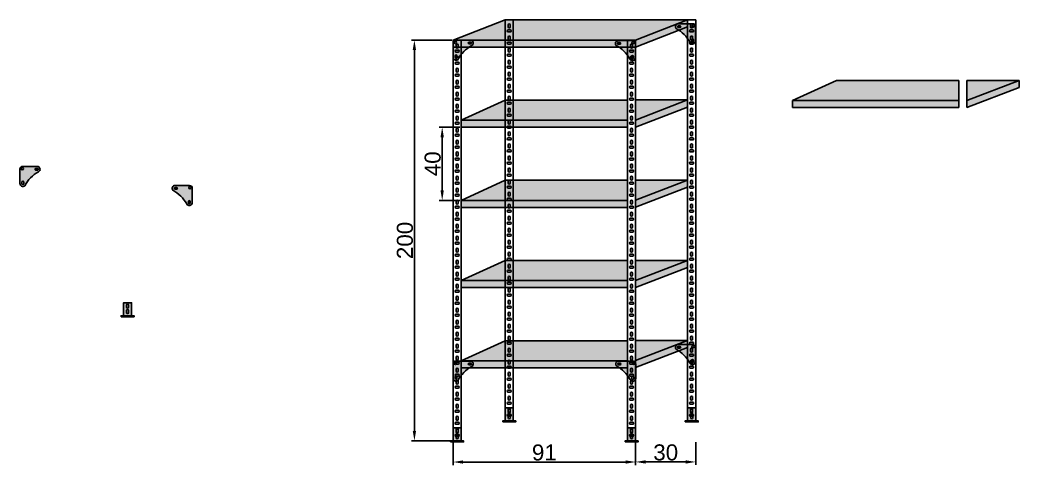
# Model space of a CAD drawing. Header units: millimetres. Extents: x 6614975 to 6624097, y 8742145 to 8746891.
# Drawn here: x 6615238.5 to 6615736.7, y 8743598.9 to 8743821 of the extents above; entities that cross this region are included whole.
import ezdxf

# ---------------------------------------------------------------- set-up
doc = ezdxf.new("R2010")
doc.units = ezdxf.units.MM
doc.styles.get("Standard").update_dxf_attribs({"font": 'arial.ttf'})
doc.dimstyles.new('ISO-25', dxfattribs={"dimtxt": 8, "dimasz": 5, "dimexe": 1.5, "dimexo": 0.625, "dimtad": 1, "dimtxsty": 'Standard', "dimcen": 2.5, "dimclrd": 1, "dimclre": 1, "dimclrt": 143, "dimadec": 0, "dimazin": 0, "dimtfac": 1, "dimtmove": 0, "dimatfit": 3, "dimfxl": 1, "dimarcsym": 0})

# ---------------------------------------------------------------- blocks, each defined once
blk = doc.blocks.new('UNION-R')
at = {"true_color": 0x939598}
h = blk.add_hatch(color=252, dxfattribs=at)
h.dxf.hatch_style = 1
h.paths.add_polyline_path([(-8.1, 0.43, 0.631348), (-9.24, -1.96, -0.142591), (-2.34, -8.76, 0.79062), (0.43, -8.11), (0.43, -1.03, 0.414), (-1.04, 0.43)])
h.paths.add_polyline_path([(-1.31, -0.68, -1), (-0.15, -0.68, -1)], flags=16)
h.paths.add_polyline_path([(-7.37, -1.43), (-8.24, -1.43, -0.736995), (-8.24, -0.56), (-7.37, -0.56, -1)], flags=16)
h.paths.add_polyline_path([(-0.6, -7.41), (-0.6, -8.28, -1), (-1.47, -8.28), (-1.47, -7.41, -0.736995)], flags=16)
at = {"true_color": 0xffffff}
h = blk.add_hatch(color=7, dxfattribs=at)
h.dxf.hatch_style = 1
h.paths.add_polyline_path([(-8.1, 0.43, 0.631348), (-9.24, -1.96, -0.142591), (-2.34, -8.76, 0.79062), (0.43, -8.11), (0.43, -1.03, 0.414), (-1.04, 0.43)])
h.paths.add_polyline_path([(-7.37, -1.43), (-8.24, -1.43, -0.736995), (-8.24, -0.56), (-7.37, -0.56, -1)], flags=16)
h.paths.add_polyline_path([(-0.15, -0.68, -1), (-1.31, -0.68, -1)], flags=16)
h.paths.add_polyline_path([(-0.6, -7.41), (-0.6, -8.28, -1), (-1.47, -8.28), (-1.47, -7.41, -0.736995)], flags=16)
for points in [[(0.43, -8.11, -0.79062), (-2.34, -8.76, 0.142591), (-9.24, -1.96, -0.631348), (-8.1, 0.43), (-1.04, 0.43, -0.414214), (0.43, -1.04), (0.43, -8.11)], [(-7.37, -0.56, -1), (-7.37, -1.43), (-8.24, -1.43, -0.736995), (-8.24, -0.56), (-7.37, -0.56)], [(-0.6, -8.28, -1), (-1.47, -8.28), (-1.47, -7.41, -0.736995), (-0.6, -7.41), (-0.6, -8.28)]]:
    blk.add_lwpolyline(points, format="xyb")
blk.add_circle((-0.73, -0.68), 0.581)
blk = doc.blocks.new('*D128')
at = {"color": 1, "lineweight": -2, "transparency": 16777216}
for p, q in [((6615453.88, 8743810.95), (6615433.7, 8743810.95)), ((6615453.88, 8743610.95), (6615433.7, 8743610.95))]:
    blk.add_line(p, q, dxfattribs=at)
at = {"color": 1, "linetype": 'Continuous', "lineweight": -2, "transparency": 16777216}
blk.add_line((6615435.2, 8743805.95), (6615435.2, 8743615.95), dxfattribs=at)
at = {"color": 1, "transparency": 16777216}
for points in [[(6615434.36, 8743805.95), (6615436.03, 8743805.95), (6615435.2, 8743810.95)], [(6615434.36, 8743615.95), (6615436.03, 8743615.95), (6615435.2, 8743610.95)]]:
    blk.add_solid(points, dxfattribs=at)
at = {"layer": 'Defpoints', "color": 0, "transparency": 16777216}
for p in [(6615454.5, 8743810.95), (6615435.2, 8743610.95), (6615454.5, 8743610.95)]:
    blk.add_point(p, dxfattribs=at)
at = {"color": 143, "transparency": 16777216, "insert": (6615430.49, 8743710.95), "char_height": 8, "attachment_point": 5, "rotation": 90}
blk.add_mtext('200', dxfattribs=at)
blk = doc.blocks.new('*D129')
at = {"color": 1, "lineweight": -2, "transparency": 16777216}
for p, q in [((6615454.5, 8743610.33), (6615454.5, 8743598.92)), ((6615545.5, 8743610.33), (6615545.5, 8743598.92))]:
    blk.add_line(p, q, dxfattribs=at)
at = {"color": 1, "linetype": 'Continuous', "lineweight": -2, "transparency": 16777216}
blk.add_line((6615459.5, 8743600.42), (6615540.5, 8743600.42), dxfattribs=at)
at = {"color": 1, "transparency": 16777216}
for points in [[(6615459.5, 8743601.25), (6615459.5, 8743599.58), (6615454.5, 8743600.42)], [(6615540.5, 8743601.25), (6615540.5, 8743599.58), (6615545.5, 8743600.42)]]:
    blk.add_solid(points, dxfattribs=at)
at = {"layer": 'Defpoints', "color": 0, "transparency": 16777216}
for p in [(6615454.5, 8743610.95), (6615545.5, 8743610.95), (6615545.5, 8743600.42)]:
    blk.add_point(p, dxfattribs=at)
at = {"color": 143, "transparency": 16777216, "insert": (6615500, 8743605.13), "char_height": 8, "attachment_point": 5}
blk.add_mtext('91', dxfattribs=at)
blk = doc.blocks.new('*D130')
at = {"color": 1, "lineweight": -2, "transparency": 16777216}
for p, q in [((6615545.5, 8743610.33), (6615545.5, 8743598.95)), ((6615575.5, 8743610.33), (6615575.5, 8743598.95))]:
    blk.add_line(p, q, dxfattribs=at)
at = {"color": 1, "linetype": 'Continuous', "lineweight": -2, "transparency": 16777216}
blk.add_line((6615550.5, 8743600.45), (6615570.5, 8743600.45), dxfattribs=at)
at = {"color": 1, "transparency": 16777216}
for points in [[(6615550.5, 8743601.29), (6615550.5, 8743599.62), (6615545.5, 8743600.45)], [(6615570.5, 8743601.29), (6615570.5, 8743599.62), (6615575.5, 8743600.45)]]:
    blk.add_solid(points, dxfattribs=at)
at = {"layer": 'Defpoints', "color": 0, "transparency": 16777216}
for p in [(6615545.5, 8743610.95), (6615575.5, 8743610.95), (6615575.5, 8743600.45)]:
    blk.add_point(p, dxfattribs=at)
at = {"color": 143, "transparency": 16777216, "insert": (6615560.5, 8743605.17), "char_height": 8, "attachment_point": 5}
blk.add_mtext('30', dxfattribs=at)
blk = doc.blocks.new('*D131')
at = {"color": 1, "lineweight": -2, "transparency": 16777216}
for p, q in [((6615457.88, 8743767.45), (6615447.55, 8743767.45)), ((6615457.88, 8743730.95), (6615447.55, 8743730.95))]:
    blk.add_line(p, q, dxfattribs=at)
at = {"color": 1, "linetype": 'Continuous', "lineweight": -2, "transparency": 16777216}
blk.add_line((6615449.05, 8743762.45), (6615449.05, 8743735.95), dxfattribs=at)
at = {"color": 1, "transparency": 16777216}
for points in [[(6615448.21, 8743762.45), (6615449.88, 8743762.45), (6615449.05, 8743767.45)], [(6615448.21, 8743735.95), (6615449.88, 8743735.95), (6615449.05, 8743730.95)]]:
    blk.add_solid(points, dxfattribs=at)
at = {"layer": 'Defpoints', "color": 0, "transparency": 16777216}
for p in [(6615458.5, 8743767.45), (6615449.05, 8743730.95), (6615458.5, 8743730.95)]:
    blk.add_point(p, dxfattribs=at)
at = {"color": 143, "transparency": 16777216, "insert": (6615444.34, 8743749.2), "char_height": 8, "attachment_point": 5, "rotation": 90}
blk.add_mtext('40', dxfattribs=at)
blk = doc.blocks.new('PATA-RR')
at = {"true_color": 0x636466}
h = blk.add_hatch(color=251, dxfattribs=at)
h.dxf.hatch_style = 1
h.paths.add_polyline_path([(5.25, 7), (1.25, 7), (1.25, 0.5), (5.25, 0.5)])
h.paths.add_polyline_path([(3.76, 2.08, -1), (2.76, 2.08), (2.76, 3.08, -1), (3.76, 3.08)], flags=16)
h.paths.add_polyline_path([(2.72, 4.86), (2.72, 5.86, -1), (3.72, 5.86), (3.72, 4.86, -1)], flags=16)
h.paths.add_polyline_path([(6.5, 0.5), (0, 0.5), (0, 0), (6.5, 0)])
for points in [[(1.25, 0.5), (5.25, 0.5), (5.25, 7), (1.25, 7)], [(0, 0), (6.5, 0), (6.5, 0.5), (0, 0.5)]]:
    blk.add_lwpolyline(points, close=True)
for points in [[(2.72, 4.86, 1), (3.72, 4.86), (3.72, 5.86, 1), (2.72, 5.86)], [(2.76, 2.08, 1), (3.76, 2.08), (3.76, 3.08, 1), (2.76, 3.08)]]:
    blk.add_lwpolyline(points, format="xyb", close=True)

msp = doc.modelspace()

# ---------------------------------------------------------------- hatches: boundary and pattern name
at = {"true_color": 0x636466}
h = msp.add_hatch(color=251, dxfattribs=at)
h.dxf.hatch_style = 1
h.paths.add_polyline_path([(6615545.501, 8743810.954), (6615571.448, 8743820.954), (6615480.501, 8743820.954), (6615454.501, 8743810.954)])
h = msp.add_hatch(color=251, dxfattribs=at)
h.dxf.hatch_style = 1
h.paths.add_polyline_path([(6615545.501, 8743810.954), (6615545.501, 8743807.454), (6615571.448, 8743817.454), (6615571.448, 8743820.954)])
h = msp.add_hatch(color=251, dxfattribs=at)
h.dxf.hatch_style = 1
h.paths.add_polyline_path([(6615545.501, 8743807.454), (6615545.501, 8743810.954), (6615454.501, 8743810.954), (6615454.501, 8743807.454)])
h = msp.add_hatch(color=251, dxfattribs=at)
h.dxf.hatch_style = 1
h.paths.add_polyline_path([(6615706.739, 8743790.729), (6615645.739, 8743790.729), (6615623.739, 8743780.729), (6615706.739, 8743780.729)])
h = msp.add_hatch(color=251, dxfattribs=at)
h.dxf.hatch_style = 1
h.paths.add_polyline_path([(6615736.686, 8743790.808), (6615710.739, 8743790.808), (6615710.739, 8743780.808)])
h = msp.add_hatch(color=251, dxfattribs=at)
h.dxf.hatch_style = 1
h.paths.add_polyline_path([(6615736.686, 8743787.308), (6615736.686, 8743790.808), (6615710.739, 8743780.808), (6615710.739, 8743777.308)])
h = msp.add_hatch(color=251, dxfattribs=at)
h.dxf.hatch_style = 1
h.paths.add_polyline_path([(6615541.501, 8743780.954), (6615480.501, 8743780.954), (6615458.501, 8743770.954), (6615541.501, 8743770.954)])
h = msp.add_hatch(color=251, dxfattribs=at)
h.dxf.hatch_style = 1
h.paths.add_polyline_path([(6615571.448, 8743777.534), (6615571.448, 8743781.034), (6615545.501, 8743771.034), (6615545.501, 8743767.534)])
h = msp.add_hatch(color=251, dxfattribs=at)
h.dxf.hatch_style = 1
h.paths.add_polyline_path([(6615571.448, 8743781.034), (6615545.501, 8743781.034), (6615545.501, 8743771.034)])
h = msp.add_hatch(color=251, dxfattribs=at)
h.dxf.hatch_style = 1
h.paths.add_polyline_path([(6615706.739, 8743780.729), (6615623.739, 8743780.729), (6615623.739, 8743777.229), (6615706.739, 8743777.229)])
h = msp.add_hatch(color=251, dxfattribs=at)
h.dxf.hatch_style = 1
h.paths.add_polyline_path([(6615541.501, 8743770.954), (6615458.501, 8743770.954), (6615458.501, 8743767.454), (6615541.501, 8743767.454)])
h = msp.add_hatch(color=251, dxfattribs=at)
h.dxf.hatch_style = 1
h.paths.add_polyline_path([(6615541.501, 8743730.954), (6615541.501, 8743740.954), (6615480.501, 8743740.954), (6615458.501, 8743730.954)])
h = msp.add_hatch(color=251, dxfattribs=at)
h.dxf.hatch_style = 1
h.paths.add_polyline_path([(6615545.501, 8743731.034), (6615545.501, 8743727.534), (6615571.448, 8743737.534), (6615571.448, 8743741.034)])
h = msp.add_hatch(color=251, dxfattribs=at)
h.dxf.hatch_style = 1
h.paths.add_polyline_path([(6615545.501, 8743731.034), (6615571.448, 8743741.034), (6615545.501, 8743741.034)])
h = msp.add_hatch(color=251, dxfattribs=at)
h.dxf.hatch_style = 1
h.paths.add_polyline_path([(6615458.501, 8743730.954), (6615458.501, 8743727.454), (6615541.501, 8743727.454), (6615541.501, 8743730.954)])
h = msp.add_hatch(color=251, dxfattribs=at)
h.dxf.hatch_style = 1
h.paths.add_polyline_path([(6615541.501, 8743690.954), (6615541.501, 8743700.954), (6615480.501, 8743700.954), (6615458.501, 8743690.954)])
h = msp.add_hatch(color=251, dxfattribs=at)
h.dxf.hatch_style = 1
h.paths.add_polyline_path([(6615545.501, 8743691.034), (6615545.501, 8743687.534), (6615571.448, 8743697.534), (6615571.448, 8743701.034)])
h = msp.add_hatch(color=251, dxfattribs=at)
h.dxf.hatch_style = 1
h.paths.add_polyline_path([(6615545.501, 8743691.034), (6615571.448, 8743701.034), (6615545.501, 8743701.034)])
h = msp.add_hatch(color=251, dxfattribs=at)
h.dxf.hatch_style = 1
h.paths.add_polyline_path([(6615458.501, 8743690.954), (6615458.501, 8743687.454), (6615541.501, 8743687.454), (6615541.501, 8743690.954)])
h = msp.add_hatch(color=251, dxfattribs=at)
h.dxf.hatch_style = 1
h.paths.add_polyline_path([(6615541.501, 8743650.954), (6615541.501, 8743660.954), (6615480.501, 8743660.954), (6615458.501, 8743650.954)])
h = msp.add_hatch(color=251, dxfattribs=at)
h.dxf.hatch_style = 1
h.paths.add_polyline_path([(6615545.501, 8743651.034), (6615545.501, 8743647.534), (6615571.448, 8743657.534), (6615571.448, 8743661.034)])
h = msp.add_hatch(color=251, dxfattribs=at)
h.dxf.hatch_style = 1
h.paths.add_polyline_path([(6615545.501, 8743651.034), (6615571.448, 8743661.034), (6615545.501, 8743661.034)])
h = msp.add_hatch(color=251, dxfattribs=at)
h.dxf.hatch_style = 1
h.paths.add_polyline_path([(6615458.501, 8743650.954), (6615458.501, 8743647.454), (6615541.501, 8743647.454), (6615541.501, 8743650.954)])
h = msp.add_hatch(color=251, dxfattribs=at)
h.dxf.hatch_style = 1
h.paths.add_polyline_path([(6615484.501, 8743627.454), (6615480.501, 8743627.454), (6615480.501, 8743620.954), (6615484.501, 8743620.954)])
h.paths.add_polyline_path([(6615483.013, 8743622.531, -1), (6615482.013, 8743622.531), (6615482.013, 8743623.531, -1), (6615483.013, 8743623.531)], flags=16)
h.paths.add_polyline_path([(6615481.967, 8743625.314), (6615481.967, 8743626.314, -1), (6615482.967, 8743626.314), (6615482.967, 8743625.314, -1)], flags=16)
h.paths.add_polyline_path([(6615485.751, 8743620.954), (6615479.251, 8743620.954), (6615479.251, 8743620.454), (6615485.751, 8743620.454)])
h = msp.add_hatch(color=251, dxfattribs=at)
h.dxf.hatch_style = 1
h.paths.add_polyline_path([(6615575.448, 8743627.454), (6615571.448, 8743627.454), (6615571.448, 8743620.954), (6615575.448, 8743620.954)])
h.paths.add_polyline_path([(6615573.961, 8743622.531, -1), (6615572.961, 8743622.531), (6615572.961, 8743623.531, -1), (6615573.961, 8743623.531)], flags=16)
h.paths.add_polyline_path([(6615572.914, 8743625.314), (6615572.914, 8743626.314, -1), (6615573.914, 8743626.314), (6615573.914, 8743625.314, -1)], flags=16)
h.paths.add_polyline_path([(6615576.698, 8743620.954), (6615570.198, 8743620.954), (6615570.198, 8743620.454), (6615576.698, 8743620.454)])
h = msp.add_hatch(color=251, dxfattribs=at)
h.dxf.hatch_style = 1
h.paths.add_polyline_path([(6615458.501, 8743617.454), (6615454.501, 8743617.454), (6615454.501, 8743610.954), (6615458.501, 8743610.954)])
h.paths.add_polyline_path([(6615457.013, 8743612.531, -1), (6615456.013, 8743612.531), (6615456.013, 8743613.531, -1), (6615457.013, 8743613.531)], flags=16)
h.paths.add_polyline_path([(6615455.967, 8743615.314), (6615455.967, 8743616.314, -1), (6615456.967, 8743616.314), (6615456.967, 8743615.314, -1)], flags=16)
h.paths.add_polyline_path([(6615459.751, 8743610.954), (6615453.251, 8743610.954), (6615453.251, 8743610.454), (6615459.751, 8743610.454)])
h = msp.add_hatch(color=251, dxfattribs=at)
h.dxf.hatch_style = 1
h.paths.add_polyline_path([(6615545.501, 8743617.454), (6615541.501, 8743617.454), (6615541.501, 8743610.954), (6615545.501, 8743610.954)])
h.paths.add_polyline_path([(6615544.013, 8743612.531, -1), (6615543.013, 8743612.531), (6615543.013, 8743613.531, -1), (6615544.013, 8743613.531)], flags=16)
h.paths.add_polyline_path([(6615542.967, 8743615.314), (6615542.967, 8743616.314, -1), (6615543.967, 8743616.314), (6615543.967, 8743615.314, -1)], flags=16)
h.paths.add_polyline_path([(6615546.751, 8743610.954), (6615540.251, 8743610.954), (6615540.251, 8743610.454), (6615546.751, 8743610.454)])

# ---------------------------------------------------------------- linework, layer by layer
for p, q in [((6615454.501, 8743810.954), (6615480.501, 8743820.954)), ((6615454.501, 8743810.954), (6615480.501, 8743820.954)), ((6615480.501, 8743820.954), (6615571.448, 8743820.954)), ((6615480.501, 8743820.954), (6615571.448, 8743820.954)), ((6615545.501, 8743810.954), (6615571.448, 8743820.954)), ((6615545.501, 8743810.954), (6615571.448, 8743820.954)), ((6615571.448, 8743820.954), (6615571.448, 8743817.454)), ((6615571.448, 8743820.954), (6615571.448, 8743817.454)), ((6615545.501, 8743807.454), (6615571.448, 8743817.454)), ((6615545.501, 8743807.454), (6615571.448, 8743817.454)), ((6615545.501, 8743810.954), (6615454.501, 8743810.954)), ((6615454.501, 8743810.954), (6615454.501, 8743807.454)), ((6615545.501, 8743810.954), (6615454.501, 8743810.954)), ((6615454.501, 8743810.954), (6615454.501, 8743807.454)), ((6615545.501, 8743810.954), (6615545.501, 8743807.454)), ((6615545.501, 8743810.954), (6615545.501, 8743807.454)), ((6615454.501, 8743807.454), (6615545.501, 8743807.454)), ((6615454.501, 8743807.454), (6615545.501, 8743807.454)), ((6615458.501, 8743807.454), (6615458.501, 8743770.954)), ((6615645.739, 8743790.729), (6615623.739, 8743780.729)), ((6615706.739, 8743790.729), (6615645.739, 8743790.729)), ((6615706.739, 8743780.729), (6615706.739, 8743790.729)), ((6615710.739, 8743780.808), (6615736.686, 8743790.808)), ((6615736.686, 8743790.808), (6615710.739, 8743790.808)), ((6615710.739, 8743790.808), (6615710.739, 8743780.808)), ((6615736.686, 8743790.808), (6615736.686, 8743787.308)), ((6615571.448, 8743784.454), (6615571.448, 8743780.954)), ((6615710.739, 8743777.308), (6615736.686, 8743787.308)), ((6615480.501, 8743780.954), (6615458.501, 8743770.954)), ((6615480.501, 8743780.954), (6615458.501, 8743770.954)), ((6615541.501, 8743780.954), (6615480.501, 8743780.954)), ((6615541.501, 8743780.954), (6615480.501, 8743780.954)), ((6615541.501, 8743770.954), (6615541.501, 8743780.954)), ((6615541.501, 8743770.954), (6615541.501, 8743780.954)), ((6615545.501, 8743771.034), (6615571.448, 8743781.034)), ((6615571.448, 8743781.034), (6615545.501, 8743781.034)), ((6615545.501, 8743781.034), (6615545.501, 8743771.034)), ((6615545.501, 8743771.034), (6615571.448, 8743781.034)), ((6615571.448, 8743781.034), (6615545.501, 8743781.034)), ((6615545.501, 8743781.034), (6615545.501, 8743771.034)), ((6615571.448, 8743781.034), (6615571.448, 8743777.534)), ((6615571.448, 8743781.034), (6615571.448, 8743777.534)), ((6615623.739, 8743780.729), (6615706.739, 8743780.729)), ((6615623.739, 8743780.729), (6615623.739, 8743777.229)), ((6615706.739, 8743777.229), (6615706.739, 8743780.729)), ((6615710.739, 8743780.808), (6615710.739, 8743777.308)), ((6615545.501, 8743767.534), (6615571.448, 8743777.534)), ((6615545.501, 8743767.534), (6615571.448, 8743777.534)), ((6615545.501, 8743774.454), (6615545.501, 8743770.954)), ((6615623.739, 8743777.229), (6615706.739, 8743777.229)), ((6615458.501, 8743770.954), (6615541.501, 8743770.954)), ((6615458.501, 8743770.954), (6615458.501, 8743767.454)), ((6615458.501, 8743770.954), (6615541.501, 8743770.954)), ((6615458.501, 8743770.954), (6615458.501, 8743767.454)), ((6615541.501, 8743767.454), (6615541.501, 8743770.954)), ((6615541.501, 8743767.454), (6615541.501, 8743770.954)), ((6615545.501, 8743771.034), (6615545.501, 8743767.534)), ((6615545.501, 8743771.034), (6615545.501, 8743767.534)), ((6615458.501, 8743767.454), (6615541.501, 8743767.454)), ((6615458.501, 8743767.454), (6615458.501, 8743730.954)), ((6615458.501, 8743767.454), (6615541.501, 8743767.454)), ((6615480.501, 8743740.954), (6615458.501, 8743730.954)), ((6615541.501, 8743740.954), (6615480.501, 8743740.954)), ((6615541.501, 8743730.954), (6615541.501, 8743740.954)), ((6615545.501, 8743731.034), (6615571.448, 8743741.034)), ((6615571.448, 8743741.034), (6615545.501, 8743741.034)), ((6615545.501, 8743741.034), (6615545.501, 8743731.034)), ((6615571.448, 8743741.034), (6615571.448, 8743737.534)), ((6615545.501, 8743727.534), (6615571.448, 8743737.534)), ((6615458.501, 8743730.954), (6615541.501, 8743730.954)), ((6615458.501, 8743730.954), (6615458.501, 8743727.454)), ((6615541.501, 8743727.454), (6615541.501, 8743730.954)), ((6615545.501, 8743731.034), (6615545.501, 8743727.534)), ((6615458.501, 8743727.454), (6615541.501, 8743727.454)), ((6615458.501, 8743727.454), (6615458.501, 8743690.954)), ((6615480.501, 8743700.954), (6615458.501, 8743690.954)), ((6615541.501, 8743700.954), (6615480.501, 8743700.954)), ((6615541.501, 8743690.954), (6615541.501, 8743700.954)), ((6615545.501, 8743691.034), (6615571.448, 8743701.034)), ((6615571.448, 8743701.034), (6615545.501, 8743701.034)), ((6615545.501, 8743701.034), (6615545.501, 8743691.034)), ((6615571.448, 8743701.034), (6615571.448, 8743697.534)), ((6615545.501, 8743687.534), (6615571.448, 8743697.534)), ((6615458.501, 8743690.954), (6615541.501, 8743690.954)), ((6615458.501, 8743690.954), (6615458.501, 8743687.454)), ((6615541.501, 8743687.454), (6615541.501, 8743690.954)), ((6615545.501, 8743691.034), (6615545.501, 8743687.534)), ((6615458.501, 8743687.454), (6615541.501, 8743687.454)), ((6615458.501, 8743687.454), (6615458.501, 8743650.954)), ((6615480.501, 8743660.954), (6615458.501, 8743650.954)), ((6615541.501, 8743660.954), (6615480.501, 8743660.954)), ((6615541.501, 8743650.954), (6615541.501, 8743660.954)), ((6615545.501, 8743651.034), (6615571.448, 8743661.034)), ((6615571.448, 8743661.034), (6615545.501, 8743661.034)), ((6615545.501, 8743661.034), (6615545.501, 8743651.034)), ((6615571.448, 8743661.034), (6615571.448, 8743657.534)), ((6615545.501, 8743647.534), (6615571.448, 8743657.534)), ((6615458.501, 8743650.954), (6615541.501, 8743650.954)), ((6615458.501, 8743650.954), (6615458.501, 8743647.454)), ((6615541.501, 8743647.454), (6615541.501, 8743650.954)), ((6615545.501, 8743651.034), (6615545.501, 8743647.534)), ((6615458.501, 8743647.454), (6615541.501, 8743647.454)), ((6615458.501, 8743647.454), (6615458.501, 8743610.954)), ((6615480.501, 8743620.954), (6615484.501, 8743620.954)), ((6615571.448, 8743620.954), (6615575.448, 8743620.954)), ((6615454.501, 8743610.954), (6615458.501, 8743610.954)), ((6615541.501, 8743610.954), (6615545.501, 8743610.954))]:
    msp.add_line(p, q)
for points in [[(6615484.501, 8743620.954), (6615484.501, 8743820.954), (6615480.501, 8743820.954), (6615480.501, 8743620.954)], [(6615575.448, 8743620.954), (6615575.448, 8743820.954), (6615571.448, 8743820.954), (6615571.448, 8743620.954)], [(6615458.501, 8743610.954), (6615458.501, 8743810.954), (6615454.501, 8743810.954), (6615454.501, 8743610.954)], [(6615545.501, 8743610.954), (6615545.501, 8743810.954), (6615541.501, 8743810.954), (6615541.501, 8743610.954)]]:
    msp.add_lwpolyline(points)
for points in [[(6615482.001, 8743817.454, 1), (6615483.001, 8743817.454), (6615483.001, 8743818.454, 1), (6615482.001, 8743818.454)], [(6615572.948, 8743817.454, 1), (6615573.948, 8743817.454), (6615573.948, 8743818.454, 1), (6615572.948, 8743818.454)], [(6615482.001, 8743815.954, 1), (6615482.001, 8743814.954), (6615483.001, 8743814.954, 1), (6615483.001, 8743815.954)], [(6615482.001, 8743811.454, 1), (6615483.001, 8743811.454), (6615483.001, 8743812.454, 1), (6615482.001, 8743812.454)], [(6615572.948, 8743815.954, 1), (6615572.948, 8743814.954), (6615573.948, 8743814.954, 1), (6615573.948, 8743815.954)], [(6615572.948, 8743811.454, 1), (6615573.948, 8743811.454), (6615573.948, 8743812.454, 1), (6615572.948, 8743812.454)], [(6615456.001, 8743807.454, 1), (6615457.001, 8743807.454), (6615457.001, 8743808.454, 1), (6615456.001, 8743808.454)], [(6615482.001, 8743809.954, 1), (6615482.001, 8743808.954), (6615483.001, 8743808.954, 1), (6615483.001, 8743809.954)], [(6615543.001, 8743807.454, 1), (6615544.001, 8743807.454), (6615544.001, 8743808.454, 1), (6615543.001, 8743808.454)], [(6615572.948, 8743809.954, 1), (6615572.948, 8743808.954), (6615573.948, 8743808.954, 1), (6615573.948, 8743809.954)], [(6615456.001, 8743805.954, 1), (6615456.001, 8743804.954), (6615457.001, 8743804.954, 1), (6615457.001, 8743805.954)], [(6615456.001, 8743801.454, 1), (6615457.001, 8743801.454), (6615457.001, 8743802.454, 1), (6615456.001, 8743802.454)], [(6615482.001, 8743803.954, 1), (6615482.001, 8743802.954), (6615483.001, 8743802.954, 1), (6615483.001, 8743803.954)], [(6615482.001, 8743805.454, 1), (6615483.001, 8743805.454), (6615483.001, 8743806.454, 1), (6615482.001, 8743806.454)], [(6615543.001, 8743805.954, 1), (6615543.001, 8743804.954), (6615544.001, 8743804.954, 1), (6615544.001, 8743805.954)], [(6615543.001, 8743801.454, 1), (6615544.001, 8743801.454), (6615544.001, 8743802.454, 1), (6615543.001, 8743802.454)], [(6615572.948, 8743803.954, 1), (6615572.948, 8743802.954), (6615573.948, 8743802.954, 1), (6615573.948, 8743803.954)], [(6615572.948, 8743805.454, 1), (6615573.948, 8743805.454), (6615573.948, 8743806.454, 1), (6615572.948, 8743806.454)], [(6615456.001, 8743799.954, 1), (6615456.001, 8743798.954), (6615457.001, 8743798.954, 1), (6615457.001, 8743799.954)], [(6615482.001, 8743797.954, 1), (6615482.001, 8743796.954), (6615483.001, 8743796.954, 1), (6615483.001, 8743797.954)], [(6615482.001, 8743799.454, 1), (6615483.001, 8743799.454), (6615483.001, 8743800.454, 1), (6615482.001, 8743800.454)], [(6615543.001, 8743799.954, 1), (6615543.001, 8743798.954), (6615544.001, 8743798.954, 1), (6615544.001, 8743799.954)], [(6615572.948, 8743797.954, 1), (6615572.948, 8743796.954), (6615573.948, 8743796.954, 1), (6615573.948, 8743797.954)], [(6615572.948, 8743799.454, 1), (6615573.948, 8743799.454), (6615573.948, 8743800.454, 1), (6615572.948, 8743800.454)], [(6615456.001, 8743793.954, 1), (6615456.001, 8743792.954), (6615457.001, 8743792.954, 1), (6615457.001, 8743793.954)], [(6615456.001, 8743795.454, 1), (6615457.001, 8743795.454), (6615457.001, 8743796.454, 1), (6615456.001, 8743796.454)], [(6615482.001, 8743793.454, 1), (6615483.001, 8743793.454), (6615483.001, 8743794.454, 1), (6615482.001, 8743794.454)], [(6615543.001, 8743793.954, 1), (6615543.001, 8743792.954), (6615544.001, 8743792.954, 1), (6615544.001, 8743793.954)], [(6615543.001, 8743795.454, 1), (6615544.001, 8743795.454), (6615544.001, 8743796.454, 1), (6615543.001, 8743796.454)], [(6615572.948, 8743793.454, 1), (6615573.948, 8743793.454), (6615573.948, 8743794.454, 1), (6615572.948, 8743794.454)], [(6615456.001, 8743787.954, 1), (6615456.001, 8743786.954), (6615457.001, 8743786.954, 1), (6615457.001, 8743787.954)], [(6615456.001, 8743789.454, 1), (6615457.001, 8743789.454), (6615457.001, 8743790.454, 1), (6615456.001, 8743790.454)], [(6615482.001, 8743791.954, 1), (6615482.001, 8743790.954), (6615483.001, 8743790.954, 1), (6615483.001, 8743791.954)], [(6615482.001, 8743787.454, 1), (6615483.001, 8743787.454), (6615483.001, 8743788.454, 1), (6615482.001, 8743788.454)], [(6615543.001, 8743787.954, 1), (6615543.001, 8743786.954), (6615544.001, 8743786.954, 1), (6615544.001, 8743787.954)], [(6615543.001, 8743789.454, 1), (6615544.001, 8743789.454), (6615544.001, 8743790.454, 1), (6615543.001, 8743790.454)], [(6615572.948, 8743791.954, 1), (6615572.948, 8743790.954), (6615573.948, 8743790.954, 1), (6615573.948, 8743791.954)], [(6615572.948, 8743787.454, 1), (6615573.948, 8743787.454), (6615573.948, 8743788.454, 1), (6615572.948, 8743788.454)], [(6615456.001, 8743783.454, 1), (6615457.001, 8743783.454), (6615457.001, 8743784.454, 1), (6615456.001, 8743784.454)], [(6615482.001, 8743785.954, 1), (6615482.001, 8743784.954), (6615483.001, 8743784.954, 1), (6615483.001, 8743785.954)], [(6615482.001, 8743781.454, 1), (6615483.001, 8743781.454), (6615483.001, 8743782.454, 1), (6615482.001, 8743782.454)], [(6615543.001, 8743783.454, 1), (6615544.001, 8743783.454), (6615544.001, 8743784.454, 1), (6615543.001, 8743784.454)], [(6615572.948, 8743785.954, 1), (6615572.948, 8743784.954), (6615573.948, 8743784.954, 1), (6615573.948, 8743785.954)], [(6615572.948, 8743781.454, 1), (6615573.948, 8743781.454), (6615573.948, 8743782.454, 1), (6615572.948, 8743782.454)], [(6615456.001, 8743781.954, 1), (6615456.001, 8743780.954), (6615457.001, 8743780.954, 1), (6615457.001, 8743781.954)], [(6615456.001, 8743777.454, 1), (6615457.001, 8743777.454), (6615457.001, 8743778.454, 1), (6615456.001, 8743778.454)], [(6615482.001, 8743779.954, 1), (6615482.001, 8743778.954), (6615483.001, 8743778.954, 1), (6615483.001, 8743779.954)], [(6615543.001, 8743781.954, 1), (6615543.001, 8743780.954), (6615544.001, 8743780.954, 1), (6615544.001, 8743781.954)], [(6615543.001, 8743777.454, 1), (6615544.001, 8743777.454), (6615544.001, 8743778.454, 1), (6615543.001, 8743778.454)], [(6615572.948, 8743779.954, 1), (6615572.948, 8743778.954), (6615573.948, 8743778.954, 1), (6615573.948, 8743779.954)], [(6615456.001, 8743775.954, 1), (6615456.001, 8743774.954), (6615457.001, 8743774.954, 1), (6615457.001, 8743775.954)], [(6615456.001, 8743771.454, 1), (6615457.001, 8743771.454), (6615457.001, 8743772.454, 1), (6615456.001, 8743772.454)], [(6615482.001, 8743773.954, 1), (6615482.001, 8743772.954), (6615483.001, 8743772.954, 1), (6615483.001, 8743773.954)], [(6615482.001, 8743775.454, 1), (6615483.001, 8743775.454), (6615483.001, 8743776.454, 1), (6615482.001, 8743776.454)], [(6615543.001, 8743775.954, 1), (6615543.001, 8743774.954), (6615544.001, 8743774.954, 1), (6615544.001, 8743775.954)], [(6615543.001, 8743771.454, 1), (6615544.001, 8743771.454), (6615544.001, 8743772.454, 1), (6615543.001, 8743772.454)], [(6615572.948, 8743773.954, 1), (6615572.948, 8743772.954), (6615573.948, 8743772.954, 1), (6615573.948, 8743773.954)], [(6615572.948, 8743775.454, 1), (6615573.948, 8743775.454), (6615573.948, 8743776.454, 1), (6615572.948, 8743776.454)], [(6615456.001, 8743769.954, 1), (6615456.001, 8743768.954), (6615457.001, 8743768.954, 1), (6615457.001, 8743769.954)], [(6615482.001, 8743767.954, 1), (6615482.001, 8743766.954), (6615483.001, 8743766.954, 1), (6615483.001, 8743767.954)], [(6615482.001, 8743769.454, 1), (6615483.001, 8743769.454), (6615483.001, 8743770.454, 1), (6615482.001, 8743770.454)], [(6615543.001, 8743769.954, 1), (6615543.001, 8743768.954), (6615544.001, 8743768.954, 1), (6615544.001, 8743769.954)], [(6615572.948, 8743767.954, 1), (6615572.948, 8743766.954), (6615573.948, 8743766.954, 1), (6615573.948, 8743767.954)], [(6615572.948, 8743769.454, 1), (6615573.948, 8743769.454), (6615573.948, 8743770.454, 1), (6615572.948, 8743770.454)], [(6615456.001, 8743763.954, 1), (6615456.001, 8743762.954), (6615457.001, 8743762.954, 1), (6615457.001, 8743763.954)], [(6615456.001, 8743765.454, 1), (6615457.001, 8743765.454), (6615457.001, 8743766.454, 1), (6615456.001, 8743766.454)], [(6615482.001, 8743763.589, 1), (6615483.001, 8743763.589), (6615483.001, 8743764.589, 1), (6615482.001, 8743764.589)], [(6615543.001, 8743763.954, 1), (6615543.001, 8743762.954), (6615544.001, 8743762.954, 1), (6615544.001, 8743763.954)], [(6615543.001, 8743765.454, 1), (6615544.001, 8743765.454), (6615544.001, 8743766.454, 1), (6615543.001, 8743766.454)], [(6615572.948, 8743763.589, 1), (6615573.948, 8743763.589), (6615573.948, 8743764.589, 1), (6615572.948, 8743764.589)], [(6615456.001, 8743757.954, 1), (6615456.001, 8743756.954), (6615457.001, 8743756.954, 1), (6615457.001, 8743757.954)], [(6615456.001, 8743759.454, 1), (6615457.001, 8743759.454), (6615457.001, 8743760.454, 1), (6615456.001, 8743760.454)], [(6615482.001, 8743762.089, 1), (6615482.001, 8743761.089), (6615483.001, 8743761.089, 1), (6615483.001, 8743762.089)], [(6615482.001, 8743757.589, 1), (6615483.001, 8743757.589), (6615483.001, 8743758.589, 1), (6615482.001, 8743758.589)], [(6615543.001, 8743757.954, 1), (6615543.001, 8743756.954), (6615544.001, 8743756.954, 1), (6615544.001, 8743757.954)], [(6615543.001, 8743759.454, 1), (6615544.001, 8743759.454), (6615544.001, 8743760.454, 1), (6615543.001, 8743760.454)], [(6615572.948, 8743762.089, 1), (6615572.948, 8743761.089), (6615573.948, 8743761.089, 1), (6615573.948, 8743762.089)], [(6615572.948, 8743757.589, 1), (6615573.948, 8743757.589), (6615573.948, 8743758.589, 1), (6615572.948, 8743758.589)], [(6615456.001, 8743753.589, 1), (6615457.001, 8743753.589), (6615457.001, 8743754.589, 1), (6615456.001, 8743754.589)], [(6615482.001, 8743756.089, 1), (6615482.001, 8743755.089), (6615483.001, 8743755.089, 1), (6615483.001, 8743756.089)], [(6615482.001, 8743751.589, 1), (6615483.001, 8743751.589), (6615483.001, 8743752.589, 1), (6615482.001, 8743752.589)], [(6615543.001, 8743753.589, 1), (6615544.001, 8743753.589), (6615544.001, 8743754.589, 1), (6615543.001, 8743754.589)], [(6615572.948, 8743756.089, 1), (6615572.948, 8743755.089), (6615573.948, 8743755.089, 1), (6615573.948, 8743756.089)], [(6615572.948, 8743751.589, 1), (6615573.948, 8743751.589), (6615573.948, 8743752.589, 1), (6615572.948, 8743752.589)], [(6615456.001, 8743752.089, 1), (6615456.001, 8743751.089), (6615457.001, 8743751.089, 1), (6615457.001, 8743752.089)], [(6615456.001, 8743747.589, 1), (6615457.001, 8743747.589), (6615457.001, 8743748.589, 1), (6615456.001, 8743748.589)], [(6615482.001, 8743750.089, 1), (6615482.001, 8743749.089), (6615483.001, 8743749.089, 1), (6615483.001, 8743750.089)], [(6615543.001, 8743752.089, 1), (6615543.001, 8743751.089), (6615544.001, 8743751.089, 1), (6615544.001, 8743752.089)], [(6615543.001, 8743747.589, 1), (6615544.001, 8743747.589), (6615544.001, 8743748.589, 1), (6615543.001, 8743748.589)], [(6615572.948, 8743750.089, 1), (6615572.948, 8743749.089), (6615573.948, 8743749.089, 1), (6615573.948, 8743750.089)], [(6615456.001, 8743746.089, 1), (6615456.001, 8743745.089), (6615457.001, 8743745.089, 1), (6615457.001, 8743746.089)], [(6615456.001, 8743741.589, 1), (6615457.001, 8743741.589), (6615457.001, 8743742.589, 1), (6615456.001, 8743742.589)], [(6615482.001, 8743744.089, 1), (6615482.001, 8743743.089), (6615483.001, 8743743.089, 1), (6615483.001, 8743744.089)], [(6615482.001, 8743745.589, 1), (6615483.001, 8743745.589), (6615483.001, 8743746.589, 1), (6615482.001, 8743746.589)], [(6615543.001, 8743746.089, 1), (6615543.001, 8743745.089), (6615544.001, 8743745.089, 1), (6615544.001, 8743746.089)], [(6615543.001, 8743741.589, 1), (6615544.001, 8743741.589), (6615544.001, 8743742.589, 1), (6615543.001, 8743742.589)], [(6615572.948, 8743744.089, 1), (6615572.948, 8743743.089), (6615573.948, 8743743.089, 1), (6615573.948, 8743744.089)], [(6615572.948, 8743745.589, 1), (6615573.948, 8743745.589), (6615573.948, 8743746.589, 1), (6615572.948, 8743746.589)], [(6615456.001, 8743740.089, 1), (6615456.001, 8743739.089), (6615457.001, 8743739.089, 1), (6615457.001, 8743740.089)], [(6615482.001, 8743738.089, 1), (6615482.001, 8743737.089), (6615483.001, 8743737.089, 1), (6615483.001, 8743738.089)], [(6615482.001, 8743739.589, 1), (6615483.001, 8743739.589), (6615483.001, 8743740.589, 1), (6615482.001, 8743740.589)], [(6615543.001, 8743740.089, 1), (6615543.001, 8743739.089), (6615544.001, 8743739.089, 1), (6615544.001, 8743740.089)], [(6615572.948, 8743738.089, 1), (6615572.948, 8743737.089), (6615573.948, 8743737.089, 1), (6615573.948, 8743738.089)], [(6615572.948, 8743739.589, 1), (6615573.948, 8743739.589), (6615573.948, 8743740.589, 1), (6615572.948, 8743740.589)], [(6615456.001, 8743734.089, 1), (6615456.001, 8743733.089), (6615457.001, 8743733.089, 1), (6615457.001, 8743734.089)], [(6615456.001, 8743735.589, 1), (6615457.001, 8743735.589), (6615457.001, 8743736.589, 1), (6615456.001, 8743736.589)], [(6615482.001, 8743733.589, 1), (6615483.001, 8743733.589), (6615483.001, 8743734.589, 1), (6615482.001, 8743734.589)], [(6615543.001, 8743734.089, 1), (6615543.001, 8743733.089), (6615544.001, 8743733.089, 1), (6615544.001, 8743734.089)], [(6615543.001, 8743735.589, 1), (6615544.001, 8743735.589), (6615544.001, 8743736.589, 1), (6615543.001, 8743736.589)], [(6615572.948, 8743733.589, 1), (6615573.948, 8743733.589), (6615573.948, 8743734.589, 1), (6615572.948, 8743734.589)], [(6615456.001, 8743728.089, 1), (6615456.001, 8743727.089), (6615457.001, 8743727.089, 1), (6615457.001, 8743728.089)], [(6615456.001, 8743729.589, 1), (6615457.001, 8743729.589), (6615457.001, 8743730.589, 1), (6615456.001, 8743730.589)], [(6615482.001, 8743732.089, 1), (6615482.001, 8743731.089), (6615483.001, 8743731.089, 1), (6615483.001, 8743732.089)], [(6615482.001, 8743727.589, 1), (6615483.001, 8743727.589), (6615483.001, 8743728.589, 1), (6615482.001, 8743728.589)], [(6615543.001, 8743728.089, 1), (6615543.001, 8743727.089), (6615544.001, 8743727.089, 1), (6615544.001, 8743728.089)], [(6615543.001, 8743729.589, 1), (6615544.001, 8743729.589), (6615544.001, 8743730.589, 1), (6615543.001, 8743730.589)], [(6615572.948, 8743732.089, 1), (6615572.948, 8743731.089), (6615573.948, 8743731.089, 1), (6615573.948, 8743732.089)], [(6615572.948, 8743727.589, 1), (6615573.948, 8743727.589), (6615573.948, 8743728.589, 1), (6615572.948, 8743728.589)], [(6615456.001, 8743723.589, 1), (6615457.001, 8743723.589), (6615457.001, 8743724.589, 1), (6615456.001, 8743724.589)], [(6615482.001, 8743726.089, 1), (6615482.001, 8743725.089), (6615483.001, 8743725.089, 1), (6615483.001, 8743726.089)], [(6615482.001, 8743721.589, 1), (6615483.001, 8743721.589), (6615483.001, 8743722.589, 1), (6615482.001, 8743722.589)], [(6615543.001, 8743723.589, 1), (6615544.001, 8743723.589), (6615544.001, 8743724.589, 1), (6615543.001, 8743724.589)], [(6615572.948, 8743726.089, 1), (6615572.948, 8743725.089), (6615573.948, 8743725.089, 1), (6615573.948, 8743726.089)], [(6615572.948, 8743721.589, 1), (6615573.948, 8743721.589), (6615573.948, 8743722.589, 1), (6615572.948, 8743722.589)], [(6615456.001, 8743722.089, 1), (6615456.001, 8743721.089), (6615457.001, 8743721.089, 1), (6615457.001, 8743722.089)], [(6615456.001, 8743717.589, 1), (6615457.001, 8743717.589), (6615457.001, 8743718.589, 1), (6615456.001, 8743718.589)], [(6615482.001, 8743720.089, 1), (6615482.001, 8743719.089), (6615483.001, 8743719.089, 1), (6615483.001, 8743720.089)], [(6615543.001, 8743722.089, 1), (6615543.001, 8743721.089), (6615544.001, 8743721.089, 1), (6615544.001, 8743722.089)], [(6615543.001, 8743717.589, 1), (6615544.001, 8743717.589), (6615544.001, 8743718.589, 1), (6615543.001, 8743718.589)], [(6615572.948, 8743720.089, 1), (6615572.948, 8743719.089), (6615573.948, 8743719.089, 1), (6615573.948, 8743720.089)], [(6615456.001, 8743716.089, 1), (6615456.001, 8743715.089), (6615457.001, 8743715.089, 1), (6615457.001, 8743716.089)], [(6615456.001, 8743711.589, 1), (6615457.001, 8743711.589), (6615457.001, 8743712.589, 1), (6615456.001, 8743712.589)], [(6615482.001, 8743714.089, 1), (6615482.001, 8743713.089), (6615483.001, 8743713.089, 1), (6615483.001, 8743714.089)], [(6615482.001, 8743715.589, 1), (6615483.001, 8743715.589), (6615483.001, 8743716.589, 1), (6615482.001, 8743716.589)], [(6615543.001, 8743716.089, 1), (6615543.001, 8743715.089), (6615544.001, 8743715.089, 1), (6615544.001, 8743716.089)], [(6615543.001, 8743711.589, 1), (6615544.001, 8743711.589), (6615544.001, 8743712.589, 1), (6615543.001, 8743712.589)], [(6615572.948, 8743714.089, 1), (6615572.948, 8743713.089), (6615573.948, 8743713.089, 1), (6615573.948, 8743714.089)], [(6615572.948, 8743715.589, 1), (6615573.948, 8743715.589), (6615573.948, 8743716.589, 1), (6615572.948, 8743716.589)], [(6615456.001, 8743710.089, 1), (6615456.001, 8743709.089), (6615457.001, 8743709.089, 1), (6615457.001, 8743710.089)], [(6615482.001, 8743708.089, 1), (6615482.001, 8743707.089), (6615483.001, 8743707.089, 1), (6615483.001, 8743708.089)], [(6615482.001, 8743709.589, 1), (6615483.001, 8743709.589), (6615483.001, 8743710.589, 1), (6615482.001, 8743710.589)], [(6615543.001, 8743710.089, 1), (6615543.001, 8743709.089), (6615544.001, 8743709.089, 1), (6615544.001, 8743710.089)], [(6615572.948, 8743708.089, 1), (6615572.948, 8743707.089), (6615573.948, 8743707.089, 1), (6615573.948, 8743708.089)], [(6615572.948, 8743709.589, 1), (6615573.948, 8743709.589), (6615573.948, 8743710.589, 1), (6615572.948, 8743710.589)], [(6615456.001, 8743704.089, 1), (6615456.001, 8743703.089), (6615457.001, 8743703.089, 1), (6615457.001, 8743704.089)], [(6615456.001, 8743705.589, 1), (6615457.001, 8743705.589), (6615457.001, 8743706.589, 1), (6615456.001, 8743706.589)], [(6615482.001, 8743703.589, 1), (6615483.001, 8743703.589), (6615483.001, 8743704.589, 1), (6615482.001, 8743704.589)], [(6615543.001, 8743704.089, 1), (6615543.001, 8743703.089), (6615544.001, 8743703.089, 1), (6615544.001, 8743704.089)], [(6615543.001, 8743705.589, 1), (6615544.001, 8743705.589), (6615544.001, 8743706.589, 1), (6615543.001, 8743706.589)], [(6615572.948, 8743703.589, 1), (6615573.948, 8743703.589), (6615573.948, 8743704.589, 1), (6615572.948, 8743704.589)], [(6615456.001, 8743698.089, 1), (6615456.001, 8743697.089), (6615457.001, 8743697.089, 1), (6615457.001, 8743698.089)], [(6615456.001, 8743699.589, 1), (6615457.001, 8743699.589), (6615457.001, 8743700.589, 1), (6615456.001, 8743700.589)], [(6615482.001, 8743702.089, 1), (6615482.001, 8743701.089), (6615483.001, 8743701.089, 1), (6615483.001, 8743702.089)], [(6615482.001, 8743697.589, 1), (6615483.001, 8743697.589), (6615483.001, 8743698.589, 1), (6615482.001, 8743698.589)], [(6615543.001, 8743698.089, 1), (6615543.001, 8743697.089), (6615544.001, 8743697.089, 1), (6615544.001, 8743698.089)], [(6615543.001, 8743699.589, 1), (6615544.001, 8743699.589), (6615544.001, 8743700.589, 1), (6615543.001, 8743700.589)], [(6615572.948, 8743702.089, 1), (6615572.948, 8743701.089), (6615573.948, 8743701.089, 1), (6615573.948, 8743702.089)], [(6615572.948, 8743697.589, 1), (6615573.948, 8743697.589), (6615573.948, 8743698.589, 1), (6615572.948, 8743698.589)], [(6615456.001, 8743693.589, 1), (6615457.001, 8743693.589), (6615457.001, 8743694.589, 1), (6615456.001, 8743694.589)], [(6615482.001, 8743696.089, 1), (6615482.001, 8743695.089), (6615483.001, 8743695.089, 1), (6615483.001, 8743696.089)], [(6615482.001, 8743691.589, 1), (6615483.001, 8743691.589), (6615483.001, 8743692.589, 1), (6615482.001, 8743692.589)], [(6615543.001, 8743693.589, 1), (6615544.001, 8743693.589), (6615544.001, 8743694.589, 1), (6615543.001, 8743694.589)], [(6615572.948, 8743696.089, 1), (6615572.948, 8743695.089), (6615573.948, 8743695.089, 1), (6615573.948, 8743696.089)], [(6615572.948, 8743691.589, 1), (6615573.948, 8743691.589), (6615573.948, 8743692.589, 1), (6615572.948, 8743692.589)], [(6615456.001, 8743692.089, 1), (6615456.001, 8743691.089), (6615457.001, 8743691.089, 1), (6615457.001, 8743692.089)], [(6615456.001, 8743687.589, 1), (6615457.001, 8743687.589), (6615457.001, 8743688.589, 1), (6615456.001, 8743688.589)], [(6615482.001, 8743690.089, 1), (6615482.001, 8743689.089), (6615483.001, 8743689.089, 1), (6615483.001, 8743690.089)], [(6615543.001, 8743692.089, 1), (6615543.001, 8743691.089), (6615544.001, 8743691.089, 1), (6615544.001, 8743692.089)], [(6615543.001, 8743687.589, 1), (6615544.001, 8743687.589), (6615544.001, 8743688.589, 1), (6615543.001, 8743688.589)], [(6615572.948, 8743690.089, 1), (6615572.948, 8743689.089), (6615573.948, 8743689.089, 1), (6615573.948, 8743690.089)], [(6615456.001, 8743686.089, 1), (6615456.001, 8743685.089), (6615457.001, 8743685.089, 1), (6615457.001, 8743686.089)], [(6615456.001, 8743681.589, 1), (6615457.001, 8743681.589), (6615457.001, 8743682.589, 1), (6615456.001, 8743682.589)], [(6615482.001, 8743684.224, 1), (6615482.001, 8743683.224), (6615483.001, 8743683.224, 1), (6615483.001, 8743684.224)], [(6615482.001, 8743685.724, 1), (6615483.001, 8743685.724), (6615483.001, 8743686.724, 1), (6615482.001, 8743686.724)], [(6615543.001, 8743686.089, 1), (6615543.001, 8743685.089), (6615544.001, 8743685.089, 1), (6615544.001, 8743686.089)], [(6615543.001, 8743681.589, 1), (6615544.001, 8743681.589), (6615544.001, 8743682.589, 1), (6615543.001, 8743682.589)], [(6615572.948, 8743684.224, 1), (6615572.948, 8743683.224), (6615573.948, 8743683.224, 1), (6615573.948, 8743684.224)], [(6615572.948, 8743685.724, 1), (6615573.948, 8743685.724), (6615573.948, 8743686.724, 1), (6615572.948, 8743686.724)], [(6615456.001, 8743680.089, 1), (6615456.001, 8743679.089), (6615457.001, 8743679.089, 1), (6615457.001, 8743680.089)], [(6615482.001, 8743678.224, 1), (6615482.001, 8743677.224), (6615483.001, 8743677.224, 1), (6615483.001, 8743678.224)], [(6615482.001, 8743679.724, 1), (6615483.001, 8743679.724), (6615483.001, 8743680.724, 1), (6615482.001, 8743680.724)], [(6615543.001, 8743680.089, 1), (6615543.001, 8743679.089), (6615544.001, 8743679.089, 1), (6615544.001, 8743680.089)], [(6615572.948, 8743678.224, 1), (6615572.948, 8743677.224), (6615573.948, 8743677.224, 1), (6615573.948, 8743678.224)], [(6615572.948, 8743679.724, 1), (6615573.948, 8743679.724), (6615573.948, 8743680.724, 1), (6615572.948, 8743680.724)], [(6615456.001, 8743674.224, 1), (6615456.001, 8743673.224), (6615457.001, 8743673.224, 1), (6615457.001, 8743674.224)], [(6615456.001, 8743675.724, 1), (6615457.001, 8743675.724), (6615457.001, 8743676.724, 1), (6615456.001, 8743676.724)], [(6615482.001, 8743673.724, 1), (6615483.001, 8743673.724), (6615483.001, 8743674.724, 1), (6615482.001, 8743674.724)], [(6615543.001, 8743674.224, 1), (6615543.001, 8743673.224), (6615544.001, 8743673.224, 1), (6615544.001, 8743674.224)], [(6615543.001, 8743675.724, 1), (6615544.001, 8743675.724), (6615544.001, 8743676.724, 1), (6615543.001, 8743676.724)], [(6615572.948, 8743673.724, 1), (6615573.948, 8743673.724), (6615573.948, 8743674.724, 1), (6615572.948, 8743674.724)], [(6615456.001, 8743668.224, 1), (6615456.001, 8743667.224), (6615457.001, 8743667.224, 1), (6615457.001, 8743668.224)], [(6615456.001, 8743669.724, 1), (6615457.001, 8743669.724), (6615457.001, 8743670.724, 1), (6615456.001, 8743670.724)], [(6615482.001, 8743672.224, 1), (6615482.001, 8743671.224), (6615483.001, 8743671.224, 1), (6615483.001, 8743672.224)], [(6615482.001, 8743667.724, 1), (6615483.001, 8743667.724), (6615483.001, 8743668.724, 1), (6615482.001, 8743668.724)], [(6615543.001, 8743668.224, 1), (6615543.001, 8743667.224), (6615544.001, 8743667.224, 1), (6615544.001, 8743668.224)], [(6615543.001, 8743669.724, 1), (6615544.001, 8743669.724), (6615544.001, 8743670.724, 1), (6615543.001, 8743670.724)], [(6615572.948, 8743672.224, 1), (6615572.948, 8743671.224), (6615573.948, 8743671.224, 1), (6615573.948, 8743672.224)], [(6615572.948, 8743667.724, 1), (6615573.948, 8743667.724), (6615573.948, 8743668.724, 1), (6615572.948, 8743668.724)], [(6615456.001, 8743663.724, 1), (6615457.001, 8743663.724), (6615457.001, 8743664.724, 1), (6615456.001, 8743664.724)], [(6615482.001, 8743666.224, 1), (6615482.001, 8743665.224), (6615483.001, 8743665.224, 1), (6615483.001, 8743666.224)], [(6615482.001, 8743661.724, 1), (6615483.001, 8743661.724), (6615483.001, 8743662.724, 1), (6615482.001, 8743662.724)], [(6615543.001, 8743663.724, 1), (6615544.001, 8743663.724), (6615544.001, 8743664.724, 1), (6615543.001, 8743664.724)], [(6615572.948, 8743666.224, 1), (6615572.948, 8743665.224), (6615573.948, 8743665.224, 1), (6615573.948, 8743666.224)], [(6615572.948, 8743661.724, 1), (6615573.948, 8743661.724), (6615573.948, 8743662.724, 1), (6615572.948, 8743662.724)], [(6615456.001, 8743662.224, 1), (6615456.001, 8743661.224), (6615457.001, 8743661.224, 1), (6615457.001, 8743662.224)], [(6615456.001, 8743657.724, 1), (6615457.001, 8743657.724), (6615457.001, 8743658.724, 1), (6615456.001, 8743658.724)], [(6615482.001, 8743660.224, 1), (6615482.001, 8743659.224), (6615483.001, 8743659.224, 1), (6615483.001, 8743660.224)], [(6615543.001, 8743662.224, 1), (6615543.001, 8743661.224), (6615544.001, 8743661.224, 1), (6615544.001, 8743662.224)], [(6615543.001, 8743657.724, 1), (6615544.001, 8743657.724), (6615544.001, 8743658.724, 1), (6615543.001, 8743658.724)], [(6615572.948, 8743660.224, 1), (6615572.948, 8743659.224), (6615573.948, 8743659.224, 1), (6615573.948, 8743660.224)], [(6615456.001, 8743656.224, 1), (6615456.001, 8743655.224), (6615457.001, 8743655.224, 1), (6615457.001, 8743656.224)], [(6615456.001, 8743651.724, 1), (6615457.001, 8743651.724), (6615457.001, 8743652.724, 1), (6615456.001, 8743652.724)], [(6615482.001, 8743654.224, 1), (6615482.001, 8743653.224), (6615483.001, 8743653.224, 1), (6615483.001, 8743654.224)], [(6615482.001, 8743655.724, 1), (6615483.001, 8743655.724), (6615483.001, 8743656.724, 1), (6615482.001, 8743656.724)], [(6615543.001, 8743656.224, 1), (6615543.001, 8743655.224), (6615544.001, 8743655.224, 1), (6615544.001, 8743656.224)], [(6615543.001, 8743651.724, 1), (6615544.001, 8743651.724), (6615544.001, 8743652.724, 1), (6615543.001, 8743652.724)], [(6615572.948, 8743654.224, 1), (6615572.948, 8743653.224), (6615573.948, 8743653.224, 1), (6615573.948, 8743654.224)], [(6615572.948, 8743655.724, 1), (6615573.948, 8743655.724), (6615573.948, 8743656.724, 1), (6615572.948, 8743656.724)], [(6615456.001, 8743650.224, 1), (6615456.001, 8743649.224), (6615457.001, 8743649.224, 1), (6615457.001, 8743650.224)], [(6615482.001, 8743648.224, 1), (6615482.001, 8743647.224), (6615483.001, 8743647.224, 1), (6615483.001, 8743648.224)], [(6615482.001, 8743649.724, 1), (6615483.001, 8743649.724), (6615483.001, 8743650.724, 1), (6615482.001, 8743650.724)], [(6615543.001, 8743650.224, 1), (6615543.001, 8743649.224), (6615544.001, 8743649.224, 1), (6615544.001, 8743650.224)], [(6615572.948, 8743648.224, 1), (6615572.948, 8743647.224), (6615573.948, 8743647.224, 1), (6615573.948, 8743648.224)], [(6615572.948, 8743649.724, 1), (6615573.948, 8743649.724), (6615573.948, 8743650.724, 1), (6615572.948, 8743650.724)], [(6615456.001, 8743644.224, 1), (6615456.001, 8743643.224), (6615457.001, 8743643.224, 1), (6615457.001, 8743644.224)], [(6615456.001, 8743645.724, 1), (6615457.001, 8743645.724), (6615457.001, 8743646.724, 1), (6615456.001, 8743646.724)], [(6615482.001, 8743643.724, 1), (6615483.001, 8743643.724), (6615483.001, 8743644.724, 1), (6615482.001, 8743644.724)], [(6615543.001, 8743644.224, 1), (6615543.001, 8743643.224), (6615544.001, 8743643.224, 1), (6615544.001, 8743644.224)], [(6615543.001, 8743645.724, 1), (6615544.001, 8743645.724), (6615544.001, 8743646.724, 1), (6615543.001, 8743646.724)], [(6615572.948, 8743643.724, 1), (6615573.948, 8743643.724), (6615573.948, 8743644.724, 1), (6615572.948, 8743644.724)], [(6615456.001, 8743638.224, 1), (6615456.001, 8743637.224), (6615457.001, 8743637.224, 1), (6615457.001, 8743638.224)], [(6615456.001, 8743639.724, 1), (6615457.001, 8743639.724), (6615457.001, 8743640.724, 1), (6615456.001, 8743640.724)], [(6615482.001, 8743642.224, 1), (6615482.001, 8743641.224), (6615483.001, 8743641.224, 1), (6615483.001, 8743642.224)], [(6615482.001, 8743637.724, 1), (6615483.001, 8743637.724), (6615483.001, 8743638.724, 1), (6615482.001, 8743638.724)], [(6615543.001, 8743638.224, 1), (6615543.001, 8743637.224), (6615544.001, 8743637.224, 1), (6615544.001, 8743638.224)], [(6615543.001, 8743639.724, 1), (6615544.001, 8743639.724), (6615544.001, 8743640.724, 1), (6615543.001, 8743640.724)], [(6615572.948, 8743642.224, 1), (6615572.948, 8743641.224), (6615573.948, 8743641.224, 1), (6615573.948, 8743642.224)], [(6615572.948, 8743637.724, 1), (6615573.948, 8743637.724), (6615573.948, 8743638.724, 1), (6615572.948, 8743638.724)], [(6615456.001, 8743633.724, 1), (6615457.001, 8743633.724), (6615457.001, 8743634.724, 1), (6615456.001, 8743634.724)], [(6615482.001, 8743636.224, 1), (6615482.001, 8743635.224), (6615483.001, 8743635.224, 1), (6615483.001, 8743636.224)], [(6615482.001, 8743631.724, 1), (6615483.001, 8743631.724), (6615483.001, 8743632.724, 1), (6615482.001, 8743632.724)], [(6615543.001, 8743633.724, 1), (6615544.001, 8743633.724), (6615544.001, 8743634.724, 1), (6615543.001, 8743634.724)], [(6615572.948, 8743636.224, 1), (6615572.948, 8743635.224), (6615573.948, 8743635.224, 1), (6615573.948, 8743636.224)], [(6615572.948, 8743631.724, 1), (6615573.948, 8743631.724), (6615573.948, 8743632.724, 1), (6615572.948, 8743632.724)], [(6615456.001, 8743632.224, 1), (6615456.001, 8743631.224), (6615457.001, 8743631.224, 1), (6615457.001, 8743632.224)], [(6615456.001, 8743627.724, 1), (6615457.001, 8743627.724), (6615457.001, 8743628.724, 1), (6615456.001, 8743628.724)], [(6615482.001, 8743630.224, 1), (6615482.001, 8743629.224), (6615483.001, 8743629.224, 1), (6615483.001, 8743630.224)], [(6615543.001, 8743632.224, 1), (6615543.001, 8743631.224), (6615544.001, 8743631.224, 1), (6615544.001, 8743632.224)], [(6615543.001, 8743627.724, 1), (6615544.001, 8743627.724), (6615544.001, 8743628.724, 1), (6615543.001, 8743628.724)], [(6615572.948, 8743630.224, 1), (6615572.948, 8743629.224), (6615573.948, 8743629.224, 1), (6615573.948, 8743630.224)], [(6615456.001, 8743626.224, 1), (6615456.001, 8743625.224), (6615457.001, 8743625.224, 1), (6615457.001, 8743626.224)], [(6615482.001, 8743624.224, 1), (6615482.001, 8743623.224), (6615483.001, 8743623.224, 1), (6615483.001, 8743624.224)], [(6615481.967, 8743625.314, 1), (6615482.967, 8743625.314), (6615482.967, 8743626.314, 1), (6615481.967, 8743626.314)], [(6615482.001, 8743625.724, 1), (6615483.001, 8743625.724), (6615483.001, 8743626.724, 1), (6615482.001, 8743626.724)], [(6615482.013, 8743622.531, 1), (6615483.013, 8743622.531), (6615483.013, 8743623.531, 1), (6615482.013, 8743623.531)], [(6615543.001, 8743626.224, 1), (6615543.001, 8743625.224), (6615544.001, 8743625.224, 1), (6615544.001, 8743626.224)], [(6615572.948, 8743624.224, 1), (6615572.948, 8743623.224), (6615573.948, 8743623.224, 1), (6615573.948, 8743624.224)], [(6615572.914, 8743625.314, 1), (6615573.914, 8743625.314), (6615573.914, 8743626.314, 1), (6615572.914, 8743626.314)], [(6615572.948, 8743625.724, 1), (6615573.948, 8743625.724), (6615573.948, 8743626.724, 1), (6615572.948, 8743626.724)], [(6615572.961, 8743622.531, 1), (6615573.961, 8743622.531), (6615573.961, 8743623.531, 1), (6615572.961, 8743623.531)], [(6615456.001, 8743620.224, 1), (6615456.001, 8743619.224), (6615457.001, 8743619.224, 1), (6615457.001, 8743620.224)], [(6615456.001, 8743621.724, 1), (6615457.001, 8743621.724), (6615457.001, 8743622.724, 1), (6615456.001, 8743622.724)], [(6615543.001, 8743620.224, 1), (6615543.001, 8743619.224), (6615544.001, 8743619.224, 1), (6615544.001, 8743620.224)], [(6615543.001, 8743621.724, 1), (6615544.001, 8743621.724), (6615544.001, 8743622.724, 1), (6615543.001, 8743622.724)], [(6615456.001, 8743614.224, 1), (6615456.001, 8743613.224), (6615457.001, 8743613.224, 1), (6615457.001, 8743614.224)], [(6615455.967, 8743615.314, 1), (6615456.967, 8743615.314), (6615456.967, 8743616.314, 1), (6615455.967, 8743616.314)], [(6615456.001, 8743615.724, 1), (6615457.001, 8743615.724), (6615457.001, 8743616.724, 1), (6615456.001, 8743616.724)], [(6615456.013, 8743612.531, 1), (6615457.013, 8743612.531), (6615457.013, 8743613.531, 1), (6615456.013, 8743613.531)], [(6615543.001, 8743614.224, 1), (6615543.001, 8743613.224), (6615544.001, 8743613.224, 1), (6615544.001, 8743614.224)], [(6615542.967, 8743615.314, 1), (6615543.967, 8743615.314), (6615543.967, 8743616.314, 1), (6615542.967, 8743616.314)], [(6615543.001, 8743615.724, 1), (6615544.001, 8743615.724), (6615544.001, 8743616.724, 1), (6615543.001, 8743616.724)], [(6615543.013, 8743612.531, 1), (6615544.013, 8743612.531), (6615544.013, 8743613.531, 1), (6615543.013, 8743613.531)]]:
    msp.add_lwpolyline(points, format="xyb", close=True)
for points in [[(6615480.501, 8743620.954), (6615484.501, 8743620.954), (6615484.501, 8743627.454), (6615480.501, 8743627.454)], [(6615571.448, 8743620.954), (6615575.448, 8743620.954), (6615575.448, 8743627.454), (6615571.448, 8743627.454)], [(6615479.251, 8743620.454), (6615485.751, 8743620.454), (6615485.751, 8743620.954), (6615479.251, 8743620.954)], [(6615570.198, 8743620.454), (6615576.698, 8743620.454), (6615576.698, 8743620.954), (6615570.198, 8743620.954)], [(6615454.501, 8743610.954), (6615458.501, 8743610.954), (6615458.501, 8743617.454), (6615454.501, 8743617.454)], [(6615541.501, 8743610.954), (6615545.501, 8743610.954), (6615545.501, 8743617.454), (6615541.501, 8743617.454)], [(6615453.251, 8743610.454), (6615459.751, 8743610.454), (6615459.751, 8743610.954), (6615453.251, 8743610.954)], [(6615540.251, 8743610.454), (6615546.751, 8743610.454), (6615546.751, 8743610.954), (6615540.251, 8743610.954)]]:
    msp.add_lwpolyline(points, close=True)

# ---------------------------------------------------------------- block references
at = {"color": 18, "lineweight": 211, "true_color": 0x000000}
for p in [(6615574.965, 8743818.633), (6615544.977, 8743810.254), (6615323.976, 8743737.96), (6615574.906, 8743658.643), (6615545.137, 8743650.339)]:
    msp.add_blockref('UNION-R', p, dxfattribs=at)
at = {"color": 18, "lineweight": 211, "true_color": 0x000000, "rotation": 90}
for p in [(6615454.929, 8743810.478), (6615238.943, 8743747.494), (6615454.929, 8743650.361)]:
    msp.add_blockref('UNION-R', p, dxfattribs=at)
at = {"color": 7, "true_color": 0xffffff}
msp.add_blockref('PATA-RR', (6615288.923, 8743672.868), dxfattribs=at)

# ---------------------------------------------------------------- dimensions: what is measured, and where the dimension line sits
dim = msp.add_linear_dim(base=(6615435.196, 8743610.954), p1=(6615454.501, 8743810.954), p2=(6615454.501, 8743610.954), angle=90, dimstyle='ISO-25')
dim.commit()
dim.dimension.update_dxf_attribs({"geometry": '*D128', "text_midpoint": (6615430.486, 8743710.954)})
dim = msp.add_linear_dim(base=(6615449.047, 8743730.954), p1=(6615458.501, 8743767.454), p2=(6615458.501, 8743730.954), angle=90, text='40', dimstyle='ISO-25')
dim.commit()
dim.dimension.update_dxf_attribs({"geometry": '*D131', "text_midpoint": (6615444.338, 8743749.204)})
for base, p1, p2, picture, middle in [((6615545.501, 8743600.416), (6615454.501, 8743610.954), (6615545.501, 8743610.954), '*D129', (6615500.001, 8743605.126)), ((6615575.501, 8743600.453), (6615545.501, 8743610.954), (6615575.501, 8743610.954), '*D130', (6615560.501, 8743605.166))]:
    dim = msp.add_linear_dim(base=base, p1=p1, p2=p2, dimstyle='ISO-25')
    dim.commit()
    dim.dimension.update_dxf_attribs({"geometry": picture, "text_midpoint": middle})

doc.saveas('drawing.dxf')
